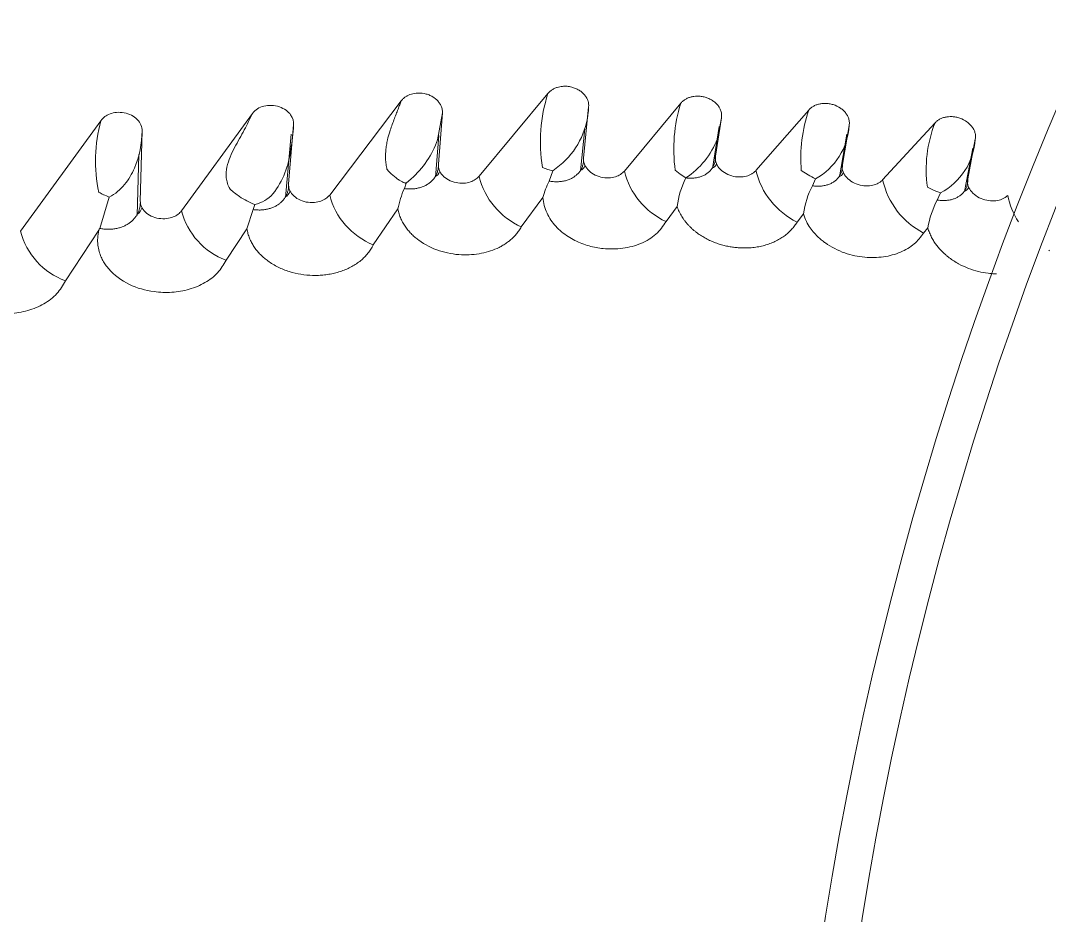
# Model space of a CAD drawing. Header units: millimetres. Extents: x 113490 to 142599, y -20467 to 115.
# Drawn here: x 133390.1 to 133460.5, y -10251.9 to -10190.7 of the extents above; entities that cross this region are included whole.
import ezdxf

# ---------------------------------------------------------------- set-up
doc = ezdxf.new("R2010")
doc.units = ezdxf.units.MM
doc.layers.add('DV3_0', color=7, linetype='Continuous')

msp = doc.modelspace()

# ---------------------------------------------------------------- linework, layer by layer
at = {"layer": 'DV3_0', "color": 7, "linetype": 'Continuous', "lineweight": 15}
for p, q in [((133421.432, -10201.384), (133426.145, -10195.714)), ((133411.213, -10202.662), (133416.109, -10196.226)), ((133428.928, -10196.626), (133428.585, -10200.133)), ((133431.371, -10201.023), (133435.236, -10196.381)), ((133440.369, -10200.989), (133443.987, -10196.848)), ((133390.065, -10205.136), (133395.554, -10197.58)), ((133401.082, -10203.741), (133405.921, -10197.092)), ((133418.92, -10197.049), (133418.597, -10198.88)), ((133418.92, -10197.049), (133418.648, -10200.547)), ((133438.016, -10197.372), (133437.602, -10199.995)), ((133438.016, -10197.372), (133437.734, -10198.811)), ((133398.378, -10198.278), (133398.257, -10203.078)), ((133408.743, -10197.87), (133408.402, -10201.894)), ((133428.377, -10201.013), (133428.671, -10198.115)), ((133437.406, -10200.837), (133437.863, -10197.975)), ((133446.751, -10197.903), (133446.286, -10200.569)), ((133449.038, -10201.628), (133452.63, -10197.721)), ((133408.191, -10202.833), (133408.575, -10198.5)), ((133418.449, -10201.433), (133418.682, -10198.6)), ((133446.082, -10201.414), (133446.595, -10198.509)), ((133455.379, -10198.84), (133454.861, -10201.561)), ((133454.649, -10202.416), (133455.219, -10199.454)), ((133398.036, -10204.057), (133398.164, -10199.896)), ((133426.133, -10200.911), (133425.769, -10200.783)), ((133426.487, -10201.014), (133426.133, -10200.911)), ((133426.487, -10201.014), (133426.224, -10201.71)), ((133427.155, -10200.463), (133426.487, -10201.014)), ((133435.199, -10201.241), (133434.854, -10200.968)), ((133443.949, -10201.288), (133443.475, -10200.996)), ((133415.755, -10201.492), (133415.528, -10201.305)), ((133416.786, -10201.562), (133416.451, -10201.847)), ((133435.572, -10201.494), (133435.199, -10201.241)), ((133444.439, -10201.557), (133444.236, -10202.033)), ((133416.451, -10201.847), (133416.32, -10202.219)), ((133452.556, -10202.347), (133452.11, -10202.132)), ((133452.999, -10202.522), (133452.556, -10202.347)), ((133396.133, -10202.802), (133395.477, -10204.951)), ((133424.317, -10204.843), (133425.803, -10202.838)), ((133452.999, -10202.522), (133452.782, -10203.005)), ((133405.977, -10203.656), (133405.552, -10204.968)), ((133406.093, -10203.319), (133405.977, -10203.657)), ((133414.195, -10206.07), (133415.88, -10203.618)), ((133434.231, -10204.48), (133434.986, -10203.458)), ((133443.191, -10204.511), (133443.624, -10203.949)), ((133393.134, -10208.531), (133395.426, -10205.069)), ((133404.12, -10207.121), (133405.552, -10204.969)), ((133451.846, -10205.271), (133452.137, -10204.909)), ((133460.409, -10206.487), (133460.452, -10206.436))]:
    msp.add_line(p, q, dxfattribs=at)
for centre, radius, start, end in [((133678.238, -10288.99), 343.5, 135.65946, 225.62289), ((133678.238, -10288.99), 346, 136.50602, 225.32035), ((133678.238, -10288.99), 236, 136.9648, 225.2631), ((133678.238, -10288.99), 233.5, 136.53416, 225.78143), ((133436.601, -10199.036), 10.972, 162.37471, 189.16103), ((133423.503, -10196.449), 5.427, 312.296, 358.13143), ((133445.223, -10199.524), 10.469, 162.53028, 187.92677), ((133453.881, -10200.173), 10.438, 161.41958, 184.51786), ((133405.72, -10200.309), 10.526, 164.97852, 191.91893), ((133397.422, -10197.41), 11.331, 349.06813, 357.67529), ((133442.282, -10197.634), 4.478, 298.80975, 356.55241), ((133460.659, -10200.905), 8.637, 158.37466, 188.16785), ((133412.436, -10196.673), 6.544, 311.66045, 340.29001), ((133432.584, -10196.873), 5.503, 302.88493, 339.37731), ((133450.876, -10198.539), 4.514, 298.05831, 356.17038), ((133402.496, -10198.88), 6.089, 322.5529, 353.59676), ((133419.603, -10196.72), 6.134, 223.22575, 228.37628), ((133436.39, -10199.782), 5.17, 193.89391, 245.31738), ((133445.526, -10199.75), 5.303, 193.51577, 243.88026), ((133426.449, -10200.133), 5.171, 194.00425, 245.64619), ((133431.495, -10204.323), 5.883, 153.63558, 165.37797), ((133440.85, -10204.138), 5.903, 153.39439, 173.38892), ((133447.385, -10195.605), 6.641, 238.84802, 243.67369), ((133454.399, -10200.398), 5.5, 192.91951, 242.34532), ((133398.022, -10197.615), 5.518, 241.88123, 245.51623), ((133407.941, -10198.437), 5.208, 227.16039, 236.15131), ((133421.652, -10204.666), 5.866, 155.3442, 169.6972), ((133449.495, -10204.768), 5.928, 152.5189, 172.06076), ((133398.356, -10196.836), 6.367, 245.68778, 249.56068), ((133408.171, -10198.115), 5.603, 236.03035, 248.22972), ((133405.555, -10201.005), 2.375, 283.08875, 318.38586), ((133416.044, -10201.444), 4.981, 194.14416, 248.21618), ((133458.023, -10205.839), 5.959, 151.59531, 171.01625), ((133463.217, -10201.469), 5.751, 192.20873, 211.74243), ((133397.639, -10203.343), 0.757, 300.42452, 346.53043), ((133405.818, -10202.541), 4.886, 194.22725, 249.65983), ((133394.806, -10203.937), 4.89, 194.20217, 250.00772), ((133398.838, -10206.484), 3.694, 155.47332, 157.45242), ((133600.503, -9418.197), 872.245, 252.439478, 259.620226)]:
    msp.add_arc(centre, radius, start, end, dxfattribs=at)
for points, knots in [([(133426.144, -10195.714), (133426.169, -10195.686), (133426.217, -10195.633), (133426.298, -10195.559), (133426.384, -10195.493), (133426.475, -10195.434), (133426.571, -10195.381), (133426.673, -10195.336), (133426.799, -10195.292), (133426.952, -10195.253), (133427.175, -10195.22), (133427.452, -10195.219), (133427.756, -10195.271), (133428.034, -10195.363), (133428.277, -10195.488), (133428.492, -10195.644), (133428.669, -10195.827), (133428.806, -10196.028), (133428.892, -10196.233), (133428.936, -10196.435), (133428.93, -10196.563), (133428.927, -10196.626)], [0, 0, 0, 0, 0.031379, 0.06194, 0.09187, 0.121366, 0.150636, 0.179892, 0.209347, 0.255339, 0.301145, 0.381241, 0.462609, 0.533215, 0.604284, 0.675064, 0.745219, 0.814233, 0.882728, 0.942077, 1, 1, 1, 1]), ([(133416.109, -10196.226), (133416.127, -10196.203), (133416.164, -10196.156), (133416.225, -10196.091), (133416.292, -10196.031), (133416.388, -10195.956), (133416.521, -10195.872), (133416.77, -10195.76), (133417.159, -10195.671), (133417.593, -10195.695), (133417.946, -10195.79), (133418.2, -10195.903), (133418.427, -10196.05), (133418.617, -10196.225), (133418.766, -10196.421), (133418.857, -10196.608), (133418.905, -10196.773), (133418.926, -10196.912), (133418.922, -10197.003), (133418.92, -10197.049)], [0, 0, 0, 0, 0.025508, 0.0507, 0.075707, 0.100663, 0.151235, 0.201359, 0.315486, 0.450295, 0.521379, 0.592441, 0.663866, 0.735035, 0.803976, 0.872556, 0.916064, 0.958333, 1, 1, 1, 1]), ([(133435.236, -10196.381), (133435.261, -10196.353), (133435.311, -10196.298), (133435.394, -10196.224), (133435.483, -10196.157), (133435.576, -10196.098), (133435.676, -10196.046), (133435.78, -10196.002), (133435.926, -10195.954), (133436.115, -10195.914), (133436.361, -10195.895), (133436.624, -10195.911), (133436.895, -10195.967), (133437.157, -10196.061), (133437.397, -10196.193), (133437.61, -10196.355), (133437.783, -10196.542), (133437.914, -10196.746), (133437.988, -10196.936), (133438.022, -10197.101), (133438.032, -10197.238), (133438.021, -10197.328), (133438.016, -10197.372)], [0, 0, 0, 0, 0.031716, 0.062546, 0.092687, 0.122352, 0.151761, 0.181144, 0.210729, 0.268965, 0.327186, 0.394124, 0.462805, 0.532221, 0.602027, 0.672131, 0.741831, 0.809151, 0.876161, 0.918496, 0.959572, 1, 1, 1, 1]), ([(133408.744, -10197.87), (133408.764, -10197.656), (133408.702, -10197.408), (133408.378, -10196.955), (133408.115, -10196.752), (133407.611, -10196.576), (133407.425, -10196.539), (133407.056, -10196.522), (133406.874, -10196.542), (133406.384, -10196.663), (133406.132, -10196.824), (133405.921, -10197.092)], [0, 0, 0, 0, 0.25, 0.25, 0.5, 0.5, 0.625, 0.625, 0.75, 0.75, 1, 1, 1, 1]), ([(133415.133, -10200.921), (133415.12, -10200.86), (133415.094, -10200.738), (133415.066, -10200.553), (133415.046, -10200.368), (133415.035, -10200.183), (133415.032, -10199.997), (133415.036, -10199.811), (133415.048, -10199.625), (133415.068, -10199.439), (133415.094, -10199.254), (133415.127, -10199.07), (133415.193, -10198.76), (133415.344, -10198.242), (133415.55, -10197.663), (133415.747, -10197.153), (133415.882, -10196.807), (133416.001, -10196.503), (133416.075, -10196.313), (133416.109, -10196.226)], [0, 0, 0, 0, 0.038117, 0.07613, 0.114071, 0.151973, 0.189866, 0.227782, 0.265755, 0.303816, 0.342, 0.380339, 0.418871, 0.537049, 0.713887, 0.799551, 0.875741, 0.942523, 1, 1, 1, 1]), ([(133443.987, -10196.848), (133444.012, -10196.821), (133444.062, -10196.768), (133444.145, -10196.696), (133444.235, -10196.632), (133444.33, -10196.575), (133444.432, -10196.525), (133444.54, -10196.483), (133444.688, -10196.439), (133444.879, -10196.402), (133445.126, -10196.39), (133445.389, -10196.413), (133445.752, -10196.497), (133446.09, -10196.66), (133446.367, -10196.882), (133446.536, -10197.074), (133446.663, -10197.282), (133446.733, -10197.474), (133446.763, -10197.638), (133446.77, -10197.773), (133446.758, -10197.86), (133446.751, -10197.903)], [0, 0, 0, 0, 0.031146, 0.061614, 0.09162, 0.121391, 0.151159, 0.181156, 0.211609, 0.269627, 0.327746, 0.395622, 0.463618, 0.603589, 0.673607, 0.742832, 0.811081, 0.878773, 0.920378, 0.960587, 1, 1, 1, 1]), ([(133398.378, -10198.278), (133398.389, -10198.01), (133398.269, -10197.726), (133397.826, -10197.27), (133397.502, -10197.101), (133396.975, -10197.004), (133396.793, -10196.998), (133396.463, -10197.028), (133396.315, -10197.065), (133395.92, -10197.212), (133395.721, -10197.359), (133395.554, -10197.58)], [0, 0, 0, 0, 0.25, 0.25, 0.5, 0.5, 0.625, 0.625, 0.75, 0.75, 1, 1, 1, 1]), ([(133405.921, -10197.092), (133405.768, -10197.451), (133405.579, -10197.826), (133405.159, -10198.6), (133404.926, -10198.999), (133404.602, -10199.628), (133404.498, -10199.842), (133404.316, -10200.284), (133404.237, -10200.511), (133404.134, -10200.984), (133404.11, -10201.229), (133404.162, -10201.735), (133404.238, -10201.995), (133404.4, -10202.255)], [0, 0, 0, 0, 0.25, 0.25, 0.5, 0.5, 0.625, 0.625, 0.75, 0.75, 0.875, 0.875, 1, 1, 1, 1]), ([(133452.63, -10197.721), (133452.656, -10197.695), (133452.708, -10197.642), (133452.795, -10197.572), (133452.888, -10197.509), (133452.987, -10197.454), (133453.092, -10197.407), (133453.204, -10197.369), (133453.356, -10197.329), (133453.551, -10197.299), (133453.799, -10197.296), (133454.061, -10197.328), (133454.419, -10197.423), (133454.751, -10197.596), (133455.019, -10197.823), (133455.182, -10198.017), (133455.302, -10198.225), (133455.368, -10198.415), (133455.395, -10198.578), (133455.4, -10198.712), (133455.386, -10198.798), (133455.379, -10198.84)], [0, 0, 0, 0, 0.031713, 0.062722, 0.093257, 0.123559, 0.153875, 0.18445, 0.215527, 0.274306, 0.333143, 0.399409, 0.46867, 0.607322, 0.676893, 0.745711, 0.812797, 0.879466, 0.920797, 0.960781, 1, 1, 1, 1]), ([(133396.133, -10202.801), (133396.549, -10202.59), (133396.896, -10202.289), (133397.463, -10201.604), (133397.683, -10201.219), (133398.207, -10200.011), (133398.374, -10199.136), (133398.378, -10198.278)], [0, 0, 0, 0, 0.25, 0.25, 0.5, 0.5, 1, 1, 1, 1]), ([(133426.224, -10201.71), (133426.272, -10201.718), (133426.369, -10201.735), (133426.513, -10201.75), (133426.656, -10201.758), (133426.797, -10201.758), (133426.937, -10201.75), (133427.074, -10201.735), (133427.208, -10201.713), (133427.338, -10201.683), (133427.464, -10201.647), (133427.586, -10201.603), (133427.703, -10201.552), (133427.814, -10201.495), (133427.919, -10201.432), (133428.018, -10201.361), (133428.11, -10201.285), (133428.194, -10201.203), (133428.271, -10201.115), (133428.341, -10201.023), (133428.402, -10200.925), (133428.456, -10200.823), (133428.5, -10200.716), (133428.536, -10200.606), (133428.563, -10200.493), (133428.581, -10200.376), (133428.589, -10200.256), (133428.586, -10200.174), (133428.585, -10200.133)], [0, 0, 0, 0, 0.03635, 0.07273, 0.109195, 0.145785, 0.18253, 0.219454, 0.256572, 0.293894, 0.331425, 0.369168, 0.407127, 0.445304, 0.483704, 0.522336, 0.561201, 0.600293, 0.6396, 0.679103, 0.718783, 0.758619, 0.798589, 0.838676, 0.878865, 0.919147, 0.959523, 1, 1, 1, 1]), ([(133428.585, -10200.133), (133428.582, -10200.2), (133428.578, -10200.335), (133428.647, -10200.609), (133428.846, -10200.94), (133429.248, -10201.26), (133429.758, -10201.458), (133430.288, -10201.509), (133430.747, -10201.43), (133431.12, -10201.27), (133431.287, -10201.105), (133431.371, -10201.023)], [0, 0, 0, 0, 0.062877, 0.126608, 0.260241, 0.399696, 0.542496, 0.679625, 0.796829, 0.899164, 1, 1, 1, 1]), ([(133435.572, -10201.494), (133435.619, -10201.499), (133435.712, -10201.51), (133435.85, -10201.516), (133435.986, -10201.515), (133436.12, -10201.506), (133436.251, -10201.49), (133436.379, -10201.466), (133436.502, -10201.436), (133436.622, -10201.398), (133436.737, -10201.353), (133436.846, -10201.301), (133436.95, -10201.243), (133437.047, -10201.179), (133437.137, -10201.107), (133437.221, -10201.03), (133437.297, -10200.947), (133437.365, -10200.859), (133437.425, -10200.765), (133437.478, -10200.667), (133437.521, -10200.564), (133437.557, -10200.457), (133437.583, -10200.346), (133437.599, -10200.232), (133437.607, -10200.115), (133437.604, -10200.035), (133437.603, -10199.995)], [0, 0, 0, 0, 0.039263, 0.078632, 0.118156, 0.157871, 0.197801, 0.237963, 0.278368, 0.319021, 0.359921, 0.401069, 0.442466, 0.484112, 0.526013, 0.568169, 0.61057, 0.653199, 0.696036, 0.739059, 0.782243, 0.825567, 0.869013, 0.912569, 0.956229, 1, 1, 1, 1]), ([(133437.603, -10199.995), (133437.596, -10200.062), (133437.584, -10200.196), (133437.636, -10200.473), (133437.816, -10200.813), (133438.2, -10201.152), (133438.702, -10201.374), (133439.233, -10201.45), (133439.71, -10201.392), (133440.035, -10201.259), (133440.244, -10201.117), (133440.327, -10201.032), (133440.369, -10200.989)], [0, 0, 0, 0, 0.062338, 0.125017, 0.257071, 0.394997, 0.536428, 0.673014, 0.791161, 0.896295, 0.948365, 1, 1, 1, 1]), ([(133416.32, -10202.219), (133416.369, -10202.225), (133416.465, -10202.238), (133416.608, -10202.247), (133416.751, -10202.248), (133416.891, -10202.242), (133417.029, -10202.229), (133417.164, -10202.209), (133417.296, -10202.181), (133417.425, -10202.147), (133417.549, -10202.105), (133417.668, -10202.057), (133417.783, -10202.002), (133417.892, -10201.941), (133417.995, -10201.874), (133418.092, -10201.8), (133418.181, -10201.72), (133418.264, -10201.635), (133418.34, -10201.545), (133418.408, -10201.449), (133418.468, -10201.349), (133418.52, -10201.245), (133418.564, -10201.137), (133418.599, -10201.025), (133418.625, -10200.91), (133418.643, -10200.791), (133418.651, -10200.67), (133418.649, -10200.588), (133418.648, -10200.547)], [0, 0, 0, 0, 0.036197, 0.072449, 0.108805, 0.145302, 0.181969, 0.218829, 0.255895, 0.293178, 0.330681, 0.36841, 0.406365, 0.44455, 0.482967, 0.521625, 0.560522, 0.599652, 0.639002, 0.678553, 0.718287, 0.758181, 0.798216, 0.838373, 0.878636, 0.918996, 0.959449, 1, 1, 1, 1]), ([(133418.648, -10200.547), (133418.646, -10200.613), (133418.645, -10200.747), (133418.718, -10201.017), (133418.923, -10201.342), (133419.329, -10201.651), (133419.841, -10201.837), (133420.37, -10201.877), (133420.823, -10201.789), (133421.187, -10201.626), (133421.35, -10201.464), (133421.431, -10201.384)], [0, 0, 0, 0, 0.063185, 0.126951, 0.260797, 0.40074, 0.544357, 0.682744, 0.800384, 0.900929, 1, 1, 1, 1]), ([(133444.236, -10202.032), (133444.282, -10202.039), (133444.376, -10202.052), (133444.515, -10202.061), (133444.652, -10202.062), (133444.787, -10202.056), (133444.919, -10202.043), (133445.048, -10202.022), (133445.173, -10201.993), (133445.294, -10201.958), (133445.41, -10201.915), (133445.52, -10201.865), (133445.625, -10201.809), (133445.724, -10201.746), (133445.815, -10201.676), (133445.9, -10201.6), (133445.977, -10201.518), (133446.046, -10201.431), (133446.107, -10201.338), (133446.16, -10201.24), (133446.205, -10201.138), (133446.24, -10201.031), (133446.267, -10200.921), (133446.284, -10200.807), (133446.291, -10200.689), (133446.288, -10200.609), (133446.286, -10200.569)], [0, 0, 0, 0, 0.039308, 0.078715, 0.118272, 0.158014, 0.197968, 0.238151, 0.278572, 0.319236, 0.360144, 0.401296, 0.442692, 0.484334, 0.526227, 0.568372, 0.61076, 0.653375, 0.696196, 0.7392, 0.782363, 0.825665, 0.869086, 0.912616, 0.956252, 1, 1, 1, 1]), ([(133446.286, -10200.569), (133446.279, -10200.635), (133446.264, -10200.768), (133446.311, -10201.044), (133446.483, -10201.386), (133446.857, -10201.732), (133447.35, -10201.968), (133447.879, -10202.059), (133448.361, -10202.016), (133448.693, -10201.891), (133448.908, -10201.754), (133448.995, -10201.67), (133449.038, -10201.628)], [0, 0, 0, 0, 0.061793, 0.123993, 0.255432, 0.392788, 0.533695, 0.669756, 0.788817, 0.895724, 0.947977, 1, 1, 1, 1]), ([(133416.451, -10201.848), (133416.436, -10201.847), (133416.403, -10201.845), (133416.35, -10201.831), (133416.289, -10201.81), (133416.219, -10201.781), (133416.141, -10201.743), (133416.054, -10201.695), (133415.96, -10201.637), (133415.859, -10201.57), (133415.79, -10201.519), (133415.755, -10201.492)], [0, 0, 0, 0, 0.056089, 0.124598, 0.206448, 0.302197, 0.412221, 0.536796, 0.676151, 0.830488, 1, 1, 1, 1]), ([(133452.782, -10203.004), (133452.825, -10203.011), (133452.912, -10203.025), (133453.042, -10203.036), (133453.17, -10203.041), (133453.297, -10203.04), (133453.421, -10203.032), (133453.543, -10203.017), (133453.662, -10202.996), (133453.777, -10202.969), (133453.889, -10202.935), (133453.996, -10202.895), (133454.099, -10202.849), (133454.197, -10202.797), (133454.289, -10202.74), (133454.375, -10202.676), (133454.455, -10202.607), (133454.529, -10202.533), (133454.596, -10202.454), (133454.656, -10202.37), (133454.709, -10202.281), (133454.755, -10202.189), (133454.793, -10202.092), (133454.823, -10201.992), (133454.846, -10201.889), (133454.86, -10201.782), (133454.866, -10201.673), (133454.862, -10201.598), (133454.861, -10201.561)], [0, 0, 0, 0, 0.036321, 0.072718, 0.109234, 0.145898, 0.182734, 0.219757, 0.256977, 0.294401, 0.332028, 0.36986, 0.407896, 0.446136, 0.484582, 0.52324, 0.56211, 0.601186, 0.640456, 0.679905, 0.719515, 0.759268, 0.799145, 0.83913, 0.879212, 0.919383, 0.959642, 1, 1, 1, 1]), ([(133454.861, -10201.561), (133454.852, -10201.626), (133454.836, -10201.756), (133454.877, -10202.03), (133455.039, -10202.372), (133455.402, -10202.726), (133455.885, -10202.974), (133456.41, -10203.083), (133456.897, -10203.057), (133457.239, -10202.941), (133457.462, -10202.809), (133457.552, -10202.726), (133457.597, -10202.685)], [0, 0, 0, 0, 0.060985, 0.122416, 0.252786, 0.389221, 0.529399, 0.664878, 0.785138, 0.894075, 0.94721, 1, 1, 1, 1]), ([(133405.977, -10203.657), (133406.023, -10203.663), (133406.113, -10203.675), (133406.247, -10203.685), (133406.381, -10203.689), (133406.513, -10203.686), (133406.643, -10203.677), (133406.771, -10203.661), (133406.897, -10203.64), (133407.019, -10203.612), (133407.139, -10203.579), (133407.255, -10203.539), (133407.367, -10203.494), (133407.475, -10203.443), (133407.578, -10203.387), (133407.677, -10203.325), (133407.77, -10203.258), (133407.857, -10203.186), (133407.939, -10203.109), (133408.015, -10203.027), (133408.084, -10202.941), (133408.148, -10202.851), (133408.205, -10202.757), (133408.255, -10202.659), (133408.298, -10202.558), (133408.334, -10202.454), (133408.363, -10202.347), (133408.385, -10202.237), (133408.399, -10202.125), (133408.406, -10202.01), (133408.403, -10201.933), (133408.403, -10201.894)], [0, 0, 0, 0, 0.032504, 0.065034, 0.09763, 0.130323, 0.163139, 0.196097, 0.229212, 0.262493, 0.295949, 0.329583, 0.363398, 0.397396, 0.431579, 0.465949, 0.500512, 0.535269, 0.570217, 0.605349, 0.640654, 0.676117, 0.711723, 0.747456, 0.783298, 0.819236, 0.855255, 0.891346, 0.927501, 0.963718, 1, 1, 1, 1]), ([(133408.403, -10201.894), (133408.401, -10201.957), (133408.398, -10202.084), (133408.465, -10202.348), (133408.664, -10202.671), (133409.074, -10202.981), (133409.598, -10203.164), (133410.139, -10203.196), (133410.602, -10203.096), (133410.973, -10202.919), (133411.134, -10202.747), (133411.213, -10202.662)], [0, 0, 0, 0, 0.059834, 0.119385, 0.252539, 0.392535, 0.537276, 0.677664, 0.796291, 0.899174, 1, 1, 1, 1]), ([(133395.477, -10204.951), (133395.524, -10204.959), (133395.619, -10204.977), (133395.76, -10204.995), (133395.902, -10205.006), (133396.042, -10205.01), (133396.18, -10205.008), (133396.318, -10204.999), (133396.453, -10204.984), (133396.585, -10204.962), (133396.715, -10204.934), (133396.842, -10204.9), (133396.965, -10204.86), (133397.084, -10204.815), (133397.199, -10204.763), (133397.31, -10204.706), (133397.416, -10204.643), (133397.516, -10204.575), (133397.611, -10204.502), (133397.7, -10204.424), (133397.783, -10204.341), (133397.86, -10204.254), (133397.931, -10204.163), (133397.996, -10204.068), (133398.054, -10203.969), (133398.105, -10203.867), (133398.149, -10203.762), (133398.186, -10203.654), (133398.216, -10203.543), (133398.238, -10203.43), (133398.252, -10203.314), (133398.26, -10203.197), (133398.258, -10203.117), (133398.257, -10203.078)], [0, 0, 0, 0, 0.0308, 0.061553, 0.0923, 0.12308, 0.15392, 0.184844, 0.21587, 0.247013, 0.278282, 0.309684, 0.341225, 0.372909, 0.40474, 0.43672, 0.468856, 0.501152, 0.533613, 0.566237, 0.599017, 0.631943, 0.665003, 0.698182, 0.731466, 0.764839, 0.798288, 0.831798, 0.865358, 0.898961, 0.932602, 0.96628, 1, 1, 1, 1]), ([(133398.257, -10203.078), (133398.26, -10203.142), (133398.265, -10203.273), (133398.351, -10203.534), (133398.571, -10203.844), (133398.994, -10204.128), (133399.52, -10204.286), (133400.051, -10204.294), (133400.502, -10204.182), (133400.794, -10204.023), (133400.976, -10203.872), (133401.047, -10203.785), (133401.083, -10203.741)], [0, 0, 0, 0, 0.061908, 0.124385, 0.257007, 0.397443, 0.542002, 0.681801, 0.798875, 0.900107, 0.950437, 1, 1, 1, 1]), ([(133425.803, -10202.838), (133425.826, -10203.022), (133425.873, -10203.384), (133426.066, -10203.901), (133426.335, -10204.377), (133426.674, -10204.805), (133427.069, -10205.181), (133427.507, -10205.504), (133427.974, -10205.772), (133428.459, -10205.986), (133428.95, -10206.148), (133429.438, -10206.26), (133430.206, -10206.372), (133431.271, -10206.359), (133432.531, -10206.023), (133433.595, -10205.393), (133434.02, -10204.783), (133434.231, -10204.48)], [0, 0, 0, 0, 0.056984, 0.112394, 0.166426, 0.219197, 0.270615, 0.320697, 0.369338, 0.416332, 0.461649, 0.505209, 0.546802, 0.662944, 0.777664, 0.889951, 1, 1, 1, 1]), ([(133415.88, -10203.617), (133415.892, -10203.675), (133415.915, -10203.79), (133415.963, -10203.958), (133416.019, -10204.122), (133416.083, -10204.28), (133416.156, -10204.434), (133416.236, -10204.582), (133416.322, -10204.725), (133416.415, -10204.863), (133416.514, -10204.995), (133416.617, -10205.121), (133416.725, -10205.242), (133416.836, -10205.356), (133416.951, -10205.466), (133417.069, -10205.569), (133417.189, -10205.668), (133417.678, -10206.038), (133418.661, -10206.535), (133420.176, -10206.809), (133421.598, -10206.707), (133422.532, -10206.395), (133423.068, -10206.102), (133423.318, -10205.942), (133423.555, -10205.762), (133423.778, -10205.563), (133423.982, -10205.342), (133424.166, -10205.104), (133424.266, -10204.931), (133424.317, -10204.844)], [0, 0, 0, 0, 0.018725, 0.037166, 0.055328, 0.073216, 0.090837, 0.108198, 0.125306, 0.142166, 0.158774, 0.175122, 0.191203, 0.207014, 0.222552, 0.237814, 0.252802, 0.267516, 0.414397, 0.552539, 0.674356, 0.791982, 0.819915, 0.848446, 0.877569, 0.907266, 0.93756, 0.968474, 1, 1, 1, 1]), ([(133434.986, -10203.458), (133435.007, -10203.516), (133435.048, -10203.631), (133435.122, -10203.799), (133435.205, -10203.963), (133435.296, -10204.122), (133435.395, -10204.276), (133435.502, -10204.425), (133435.617, -10204.569), (133435.737, -10204.707), (133435.864, -10204.839), (133435.997, -10204.966), (133436.134, -10205.087), (133436.277, -10205.202), (133436.423, -10205.311), (133436.574, -10205.413), (133436.728, -10205.51), (133436.884, -10205.601), (133437.044, -10205.686), (133437.205, -10205.764), (133437.367, -10205.837), (133437.531, -10205.904), (133437.696, -10205.965), (133437.862, -10206.02), (133438.027, -10206.07), (133438.193, -10206.114), (133438.357, -10206.152), (133438.521, -10206.186), (133438.683, -10206.214), (133438.843, -10206.237), (133439.002, -10206.256), (133439.159, -10206.27), (133439.404, -10206.285), (133439.738, -10206.288), (133440.157, -10206.26), (133440.564, -10206.201), (133440.956, -10206.112), (133441.328, -10205.993), (133441.679, -10205.846), (133442.004, -10205.674), (133442.302, -10205.479), (133442.571, -10205.263), (133442.809, -10205.028), (133443.019, -10204.779), (133443.134, -10204.601), (133443.191, -10204.511)], [0, 0, 0, 0, 0.020265, 0.040362, 0.060299, 0.080088, 0.099727, 0.119211, 0.138533, 0.157691, 0.176685, 0.195515, 0.214185, 0.232696, 0.251049, 0.269235, 0.287245, 0.305077, 0.322728, 0.340193, 0.357468, 0.374554, 0.391452, 0.408158, 0.42466, 0.440946, 0.457006, 0.472836, 0.488431, 0.50379, 0.518914, 0.533803, 0.548464, 0.58879, 0.628732, 0.668197, 0.707141, 0.745574, 0.783486, 0.820843, 0.857649, 0.893915, 0.929697, 0.965055, 1, 1, 1, 1]), ([(133443.624, -10203.949), (133443.685, -10204.126), (133443.802, -10204.461), (133444.069, -10204.902), (133444.354, -10205.264), (133444.636, -10205.549), (133444.892, -10205.768), (133445.442, -10206.182), (133446.39, -10206.669), (133447.786, -10206.969), (133449.107, -10206.94), (133450.273, -10206.619), (133451.233, -10206.058), (133451.645, -10205.529), (133451.846, -10205.27)], [0, 0, 0, 0, 0.06146, 0.116298, 0.164324, 0.205355, 0.239277, 0.265978, 0.411092, 0.542777, 0.664709, 0.7817, 0.893337, 1, 1, 1, 1]), ([(133395.426, -10205.068), (133395.391, -10205.245), (133395.323, -10205.584), (133395.341, -10206.075), (133395.427, -10206.512), (133395.566, -10206.893), (133395.733, -10207.217), (133395.912, -10207.486), (133396.387, -10208.084), (133397.413, -10208.849), (133398.995, -10209.304), (133400.416, -10209.357), (133401.621, -10209.152), (133402.708, -10208.694), (133403.607, -10208.013), (133403.95, -10207.419), (133404.12, -10207.122)], [0, 0, 0, 0, 0.048925, 0.093655, 0.134306, 0.170925, 0.203488, 0.231939, 0.256204, 0.402666, 0.539546, 0.631908, 0.72499, 0.817513, 0.909081, 1, 1, 1, 1]), ([(133405.552, -10204.968), (133405.562, -10205.024), (133405.581, -10205.136), (133405.621, -10205.301), (133405.67, -10205.461), (133405.727, -10205.616), (133405.792, -10205.767), (133405.865, -10205.913), (133405.944, -10206.053), (133406.029, -10206.188), (133406.119, -10206.319), (133406.215, -10206.443), (133406.315, -10206.563), (133406.419, -10206.677), (133406.527, -10206.786), (133406.637, -10206.889), (133406.75, -10206.987), (133406.865, -10207.08), (133407.157, -10207.3), (133407.666, -10207.606), (133408.434, -10207.913), (133409.236, -10208.1), (133409.914, -10208.164), (133410.452, -10208.161), (133410.855, -10208.13), (133411.253, -10208.071), (133411.644, -10207.984), (133412.022, -10207.87), (133412.384, -10207.728), (133412.726, -10207.559), (133413.045, -10207.364), (133413.339, -10207.147), (133413.604, -10206.907), (133413.837, -10206.646), (133414.038, -10206.368), (133414.143, -10206.17), (133414.195, -10206.07)], [0, 0, 0, 0, 0.017623, 0.034973, 0.052055, 0.068874, 0.085436, 0.101746, 0.117812, 0.133641, 0.149237, 0.164597, 0.179712, 0.194575, 0.209181, 0.223525, 0.237606, 0.251423, 0.264974, 0.33949, 0.412534, 0.48378, 0.552719, 0.587372, 0.622116, 0.656917, 0.691706, 0.726411, 0.760969, 0.795394, 0.829729, 0.863972, 0.898084, 0.932071, 0.966027, 1, 1, 1, 1]), ([(133452.137, -10204.909), (133452.154, -10204.967), (133452.187, -10205.081), (133452.248, -10205.246), (133452.316, -10205.405), (133452.389, -10205.556), (133452.468, -10205.701), (133452.551, -10205.837), (133452.637, -10205.967), (133452.725, -10206.089), (133452.816, -10206.204), (133452.907, -10206.312), (133452.998, -10206.413), (133453.089, -10206.508), (133453.179, -10206.596), (133453.267, -10206.678), (133453.353, -10206.755), (133453.437, -10206.825), (133453.518, -10206.89), (133453.769, -10207.085), (133454.217, -10207.375), (133454.893, -10207.687), (133455.574, -10207.902), (133456.178, -10208.016), (133456.598, -10208.053), (133456.794, -10208.06), (133456.842, -10208.062)], [0, 0, 0, 0, 0.0196115, 0.0386524, 0.0571258, 0.0750345, 0.0923787, 0.1091517, 0.1253469, 0.140959, 0.1559834, 0.1704164, 0.1842551, 0.1974966, 0.2101385, 0.2221786, 0.2336146, 0.2444433, 0.2546604, 0.2642622, 0.338176, 0.4086348, 0.475365, 0.5379757, 0.5797883, 0.5930933, 0.5930933, 0.5930933, 0.5930933]), ([(133384.405, -10206.498), (133384.363, -10206.681), (133384.284, -10207.028), (133384.293, -10207.531), (133384.374, -10207.975), (133384.508, -10208.357), (133384.67, -10208.676), (133384.84, -10208.936), (133385.304, -10209.533), (133386.327, -10210.304), (133387.92, -10210.761), (133389.353, -10210.812), (133390.573, -10210.606), (133391.683, -10210.142), (133392.609, -10209.447), (133392.959, -10208.837), (133393.134, -10208.532)], [0, 0, 0, 0, 0.049983, 0.095305, 0.136089, 0.172395, 0.204188, 0.231394, 0.253924, 0.400322, 0.537539, 0.629207, 0.722264, 0.815359, 0.907832, 1, 1, 1, 1])]:
    msp.add_open_spline(points, degree=3, knots=knots, dxfattribs=at)
for points in [[(133418.752, -10201.028), (133418.662, -10201.238), (133418.557, -10201.353), (133418.438, -10201.375)], [(133428.687, -10200.634), (133428.594, -10200.839), (133428.487, -10200.948), (133428.366, -10200.958)], [(133437.688, -10200.533), (133437.593, -10200.723), (133437.493, -10200.812), (133437.388, -10200.801)], [(133446.367, -10201.118), (133446.272, -10201.307), (133446.171, -10201.394), (133446.065, -10201.381)], [(133408.507, -10202.373), (133408.414, -10202.606), (133408.305, -10202.74), (133408.179, -10202.774)], [(133454.937, -10202.12), (133454.841, -10202.31), (133454.739, -10202.399), (133454.631, -10202.385)]]:
    msp.add_open_spline(points, degree=3, dxfattribs=at)

doc.saveas('drawing.dxf')
